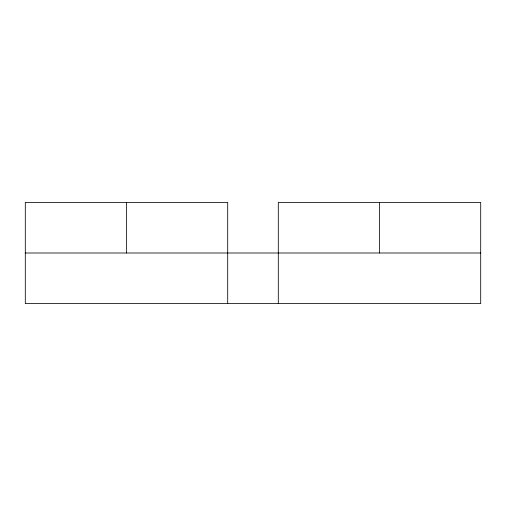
<?xml version="1.0" encoding="UTF-8"?>
<svg xmlns="http://www.w3.org/2000/svg" width="506" height="506" viewBox="0 0 506 506"><rect width="100%" height="100%" fill="white"/><g stroke="black" fill="none" stroke-linecap="round" stroke-linejoin="round"><path stroke-width="0.76" d="M25.3 253L480.7 253M379.5 202.4L379.5 253M278.3 303.6L278.3 202.4L480.7 202.4L480.7 303.6L25.3 303.6L25.3 202.4L227.7 202.4L227.7 303.6M126.5 202.4L126.5 253"/></g></svg>
